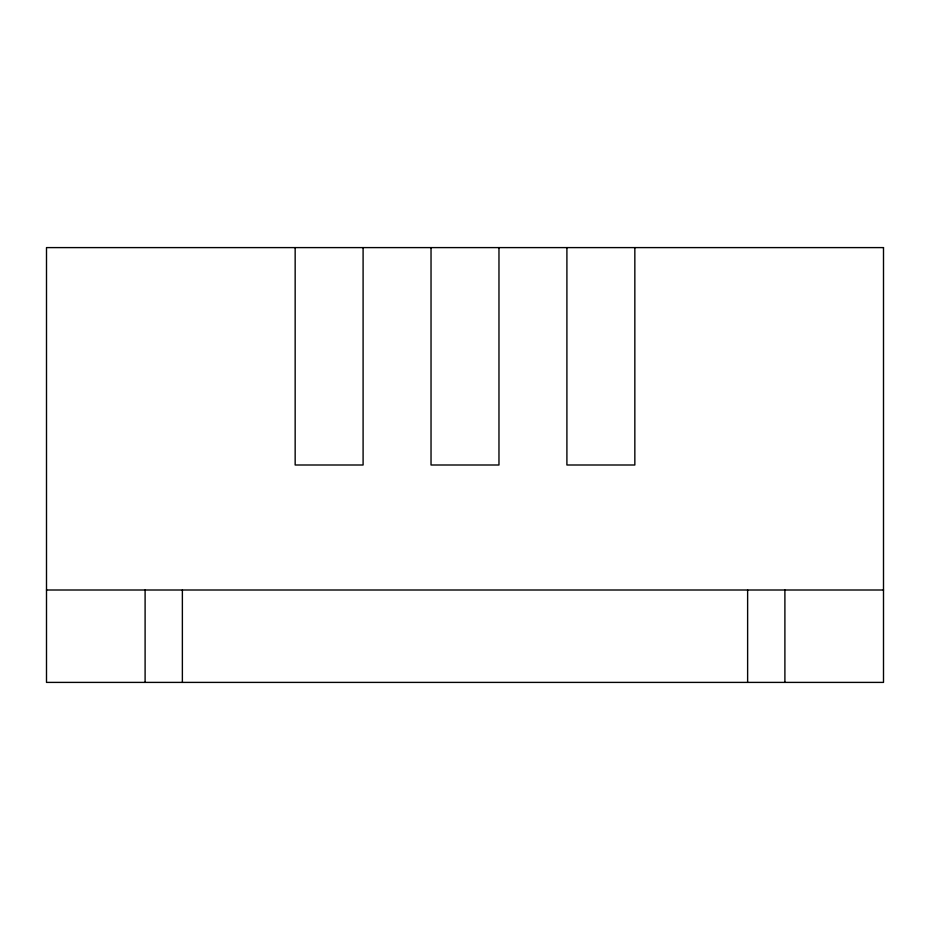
<?xml version="1.0" encoding="UTF-8"?>
<svg xmlns="http://www.w3.org/2000/svg" width="930" height="930" viewBox="0 0 930 930"><rect width="100%" height="100%" fill="white"/><g stroke="black" fill="none" stroke-linecap="round" stroke-linejoin="round"><path stroke-width="1.4" d="M46.5 590.004L883.5 590.004M784.897 590.004L784.897 682.399M747.627 590.004L747.627 682.399M634.841 247.601L634.841 465L566.905 465L566.905 247.601M498.968 247.601L498.968 465L431.032 465L431.032 247.601M363.095 247.601L363.095 465L295.159 465L295.159 247.601M182.373 590.004L182.373 682.399M145.103 590.004L145.103 682.399M883.5 247.601L46.5 247.601L46.5 682.399L883.5 682.399L883.5 247.601"/></g></svg>
